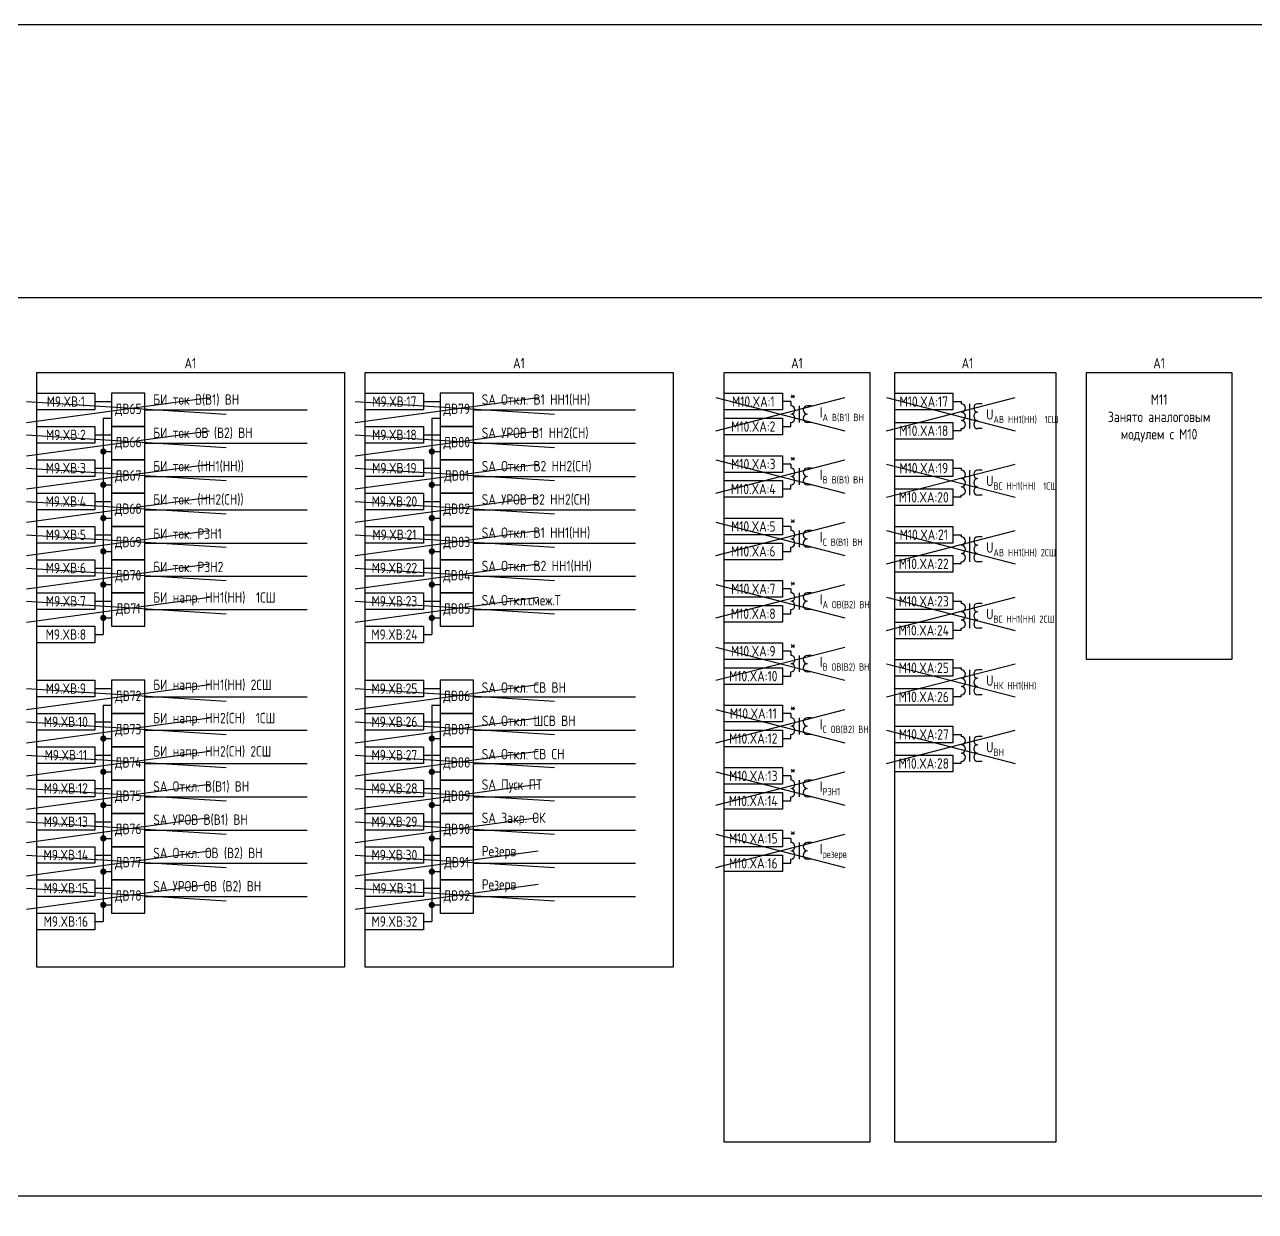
# Model space of a CAD drawing. Header units: millimetres. Extents: x -1117 to 5846, y -90 to 586.
# Drawn here: x -424.6 to -128.6, y 300.7 to 586 of the extents above; entities that cross this region are included whole.
import ezdxf

# ---------------------------------------------------------------- set-up
doc = ezdxf.new("R2010")
doc.units = ezdxf.units.MM
doc.styles.add('Gost_type_A', font='GOST_0.TTF')

# ---------------------------------------------------------------- blocks, each defined once
blk = doc.blocks.new('POINT')
at = {"const_width": 0.75}
blk.add_lwpolyline([(-0.375, 0, 1), (0.375, 0, 1)], format="xyb", close=True, dxfattribs=at)

msp = doc.modelspace()

# ---------------------------------------------------------------- linework, layer by layer
for p, q in [((-342.63, 502.36), (-268.63, 502.36)), ((-407.63, 495.36), (-403.63, 495.36)), ((-328.63, 495.36), (-324.63, 495.36)), ((-240.33, 495.36), (-242.33, 495.36)), ((-405.63, 491.36), (-403.63, 491.36)), ((-405.63, 491.36), (-405.63, 439.36)), ((-395.63, 493.36), (-356.63, 493.36)), ((-326.63, 491.36), (-324.63, 491.36)), ((-326.63, 491.36), (-326.63, 439.36)), ((-316.63, 493.36), (-277.63, 493.36)), ((-242.33, 489.36), (-240.33, 489.36)), ((-407.63, 487.36), (-403.63, 487.36)), ((-395.63, 485.36), (-356.63, 485.36)), ((-328.63, 487.36), (-324.63, 487.36)), ((-316.63, 485.36), (-277.63, 485.36)), ((-405.63, 483.36), (-403.63, 483.36)), ((-326.63, 483.36), (-324.63, 483.36)), ((-240.33, 480.36), (-242.33, 480.36)), ((-407.63, 479.36), (-403.63, 479.36)), ((-395.63, 477.36), (-356.63, 477.36)), ((-328.63, 479.36), (-324.63, 479.36)), ((-316.63, 477.36), (-277.63, 477.36)), ((-405.63, 475.36), (-403.63, 475.36)), ((-326.63, 475.36), (-324.63, 475.36)), ((-242.33, 474.36), (-240.33, 474.36)), ((-407.63, 471.36), (-403.63, 471.36)), ((-328.63, 471.36), (-324.63, 471.36)), ((-395.63, 469.36), (-356.63, 469.36)), ((-316.63, 469.36), (-277.63, 469.36)), ((-405.63, 467.36), (-403.63, 467.36)), ((-326.63, 467.36), (-324.63, 467.36)), ((-240.33, 465.36), (-242.33, 465.36)), ((-407.63, 463.36), (-403.63, 463.36)), ((-328.63, 463.36), (-324.63, 463.36)), ((-405.63, 459.36), (-403.63, 459.36)), ((-395.63, 461.36), (-356.63, 461.36)), ((-326.63, 459.36), (-324.63, 459.36)), ((-316.63, 461.36), (-277.63, 461.36)), ((-242.33, 459.36), (-240.33, 459.36)), ((-407.63, 455.36), (-403.63, 455.36)), ((-395.63, 453.36), (-356.63, 453.36)), ((-328.63, 455.36), (-324.63, 455.36)), ((-316.63, 453.36), (-277.63, 453.36)), ((-405.63, 451.36), (-403.63, 451.36)), ((-326.63, 451.36), (-324.63, 451.36)), ((-240.33, 450.36), (-242.33, 450.36)), ((-407.63, 447.36), (-403.63, 447.36)), ((-328.63, 447.36), (-324.63, 447.36)), ((-395.63, 445.36), (-356.63, 445.36)), ((-316.63, 445.36), (-277.63, 445.36)), ((-242.33, 444.36), (-240.33, 444.36)), ((-405.63, 443.36), (-403.63, 443.36)), ((-326.63, 443.36), (-324.63, 443.36)), ((-407.63, 439.36), (-405.63, 439.36)), ((-328.63, 439.36), (-326.63, 439.36)), ((-240.33, 435.36), (-242.33, 435.36)), ((-242.33, 429.36), (-240.33, 429.36)), ((-407.63, 426.36), (-403.63, 426.36)), ((-328.63, 426.36), (-324.63, 426.36)), ((-395.63, 424.36), (-356.63, 424.36)), ((-316.63, 424.36), (-277.63, 424.36)), ((-405.63, 422.36), (-403.63, 422.36)), ((-405.63, 422.36), (-405.63, 370.36)), ((-326.63, 422.36), (-324.63, 422.36)), ((-326.63, 422.36), (-326.63, 370.36)), ((-240.33, 420.36), (-242.33, 420.36)), ((-407.63, 418.36), (-403.63, 418.36)), ((-328.63, 418.36), (-324.63, 418.36)), ((-405.63, 414.36), (-403.63, 414.36)), ((-395.63, 416.36), (-356.63, 416.36)), ((-326.63, 414.36), (-324.63, 414.36)), ((-316.63, 416.36), (-277.63, 416.36)), ((-242.33, 414.36), (-240.33, 414.36)), ((-407.63, 410.36), (-403.63, 410.36)), ((-328.63, 410.36), (-324.63, 410.36)), ((-405.63, 406.36), (-403.63, 406.36)), ((-395.63, 408.36), (-356.63, 408.36)), ((-326.63, 406.36), (-324.63, 406.36)), ((-316.63, 408.36), (-277.63, 408.36)), ((-240.33, 405.36), (-242.33, 405.36)), ((-407.63, 402.36), (-403.63, 402.36)), ((-395.63, 400.36), (-356.63, 400.36)), ((-328.63, 402.36), (-324.63, 402.36)), ((-316.63, 400.36), (-277.63, 400.36)), ((-405.63, 398.36), (-403.63, 398.36)), ((-326.63, 398.36), (-324.63, 398.36)), ((-242.33, 399.36), (-240.33, 399.36)), ((-407.63, 394.36), (-403.63, 394.36)), ((-328.63, 394.36), (-324.63, 394.36)), ((-395.63, 392.36), (-356.63, 392.36)), ((-316.63, 392.36), (-277.63, 392.36)), ((-405.63, 390.36), (-403.63, 390.36)), ((-326.63, 390.36), (-324.63, 390.36)), ((-240.33, 390.36), (-242.33, 390.36)), ((-407.63, 386.36), (-403.63, 386.36)), ((-328.63, 386.36), (-324.63, 386.36)), ((-405.63, 382.36), (-403.63, 382.36)), ((-395.63, 384.36), (-356.63, 384.36)), ((-326.63, 382.36), (-324.63, 382.36)), ((-316.63, 384.36), (-277.63, 384.36)), ((-242.33, 384.36), (-240.33, 384.36)), ((-407.63, 378.36), (-403.63, 378.36)), ((-395.63, 376.36), (-356.63, 376.36)), ((-328.63, 378.36), (-324.63, 378.36)), ((-316.63, 376.36), (-277.63, 376.36)), ((-405.63, 374.36), (-403.63, 374.36)), ((-326.63, 374.36), (-324.63, 374.36)), ((-407.63, 370.36), (-405.63, 370.36)), ((-328.63, 370.36), (-326.63, 370.36))]:
    msp.add_line(p, q)
at = {"color": 6}
for p, q in [((-424.1, 490.36), (-380.1, 496.36)), ((-424.1, 495.36), (-376.1, 492.36)), ((-345.1, 490.36), (-301.1, 496.36)), ((-345.1, 490.36), (-301.1, 496.36)), ((-345.1, 495.36), (-297.1, 492.36)), ((-345.1, 495.36), (-297.1, 492.36)), ((-258.33, 496.36), (-227.33, 488.36)), ((-258.33, 488.36), (-227.33, 496.36)), ((-217.33, 496.36), (-186.33, 488.36)), ((-217.33, 488.36), (-186.33, 496.36)), ((-424.1, 482.36), (-380.1, 488.36)), ((-345.1, 482.36), (-301.1, 488.36)), ((-424.1, 487.36), (-376.1, 484.36)), ((-345.1, 487.36), (-297.1, 484.36)), ((-424.1, 474.36), (-380.1, 480.36)), ((-345.1, 474.36), (-301.1, 480.36)), ((-258.33, 481.36), (-227.33, 473.36)), ((-258.33, 473.36), (-227.33, 481.36)), ((-217.33, 480.36), (-186.33, 472.36)), ((-217.33, 472.36), (-186.33, 480.36)), ((-424.1, 479.36), (-376.1, 476.36)), ((-345.1, 479.36), (-297.1, 476.36)), ((-424.1, 466.36), (-380.1, 472.36)), ((-424.1, 471.36), (-376.1, 468.36)), ((-345.1, 466.36), (-301.1, 472.36)), ((-345.1, 471.36), (-297.1, 468.36)), ((-258.33, 466.36), (-227.33, 458.36)), ((-258.33, 458.36), (-227.33, 466.36)), ((-424.1, 458.36), (-380.1, 464.36)), ((-424.1, 463.36), (-376.1, 460.36)), ((-345.1, 458.36), (-301.1, 464.36)), ((-345.1, 463.36), (-297.1, 460.36)), ((-217.33, 464.36), (-186.33, 456.36)), ((-217.33, 456.36), (-186.33, 464.36)), ((-424.1, 450.36), (-380.1, 456.36)), ((-345.1, 450.36), (-301.1, 456.36)), ((-424.1, 455.36), (-376.1, 452.36)), ((-345.1, 455.36), (-297.1, 452.36)), ((-258.33, 451.36), (-227.33, 443.36)), ((-258.33, 443.36), (-227.33, 451.36)), ((-424.1, 442.36), (-380.1, 448.36)), ((-424.1, 447.36), (-376.1, 444.36)), ((-345.1, 442.36), (-301.1, 448.36)), ((-345.1, 447.36), (-297.1, 444.36)), ((-217.33, 448.36), (-186.33, 440.36)), ((-217.33, 440.36), (-186.33, 448.36)), ((-258.33, 436.36), (-227.33, 428.36)), ((-258.33, 428.36), (-227.33, 436.36)), ((-217.33, 432.36), (-186.33, 424.36)), ((-217.33, 424.36), (-186.33, 432.36)), ((-424.1, 421.36), (-380.1, 427.36)), ((-424.1, 426.36), (-376.1, 423.36)), ((-345.1, 421.36), (-301.1, 427.36)), ((-345.1, 426.36), (-297.1, 423.36)), ((-258.33, 421.36), (-227.33, 413.36)), ((-258.33, 413.36), (-227.33, 421.36)), ((-424.1, 413.36), (-380.1, 419.36)), ((-424.1, 418.36), (-376.1, 415.36)), ((-345.1, 413.36), (-301.1, 419.36)), ((-345.1, 418.36), (-297.1, 415.36)), ((-424.1, 405.36), (-380.1, 411.36)), ((-424.1, 410.36), (-376.1, 407.36)), ((-345.1, 405.36), (-301.1, 411.36)), ((-345.1, 410.36), (-297.1, 407.36)), ((-258.33, 406.36), (-227.33, 398.36)), ((-258.33, 398.36), (-227.33, 406.36)), ((-424.1, 397.36), (-380.1, 403.36)), ((-345.1, 397.36), (-301.1, 403.36)), ((-424.1, 402.36), (-376.1, 399.36)), ((-345.1, 402.36), (-297.1, 399.36)), ((-424.1, 389.36), (-380.1, 395.36)), ((-424.1, 394.36), (-376.1, 391.36)), ((-345.1, 389.36), (-301.1, 395.36)), ((-345.1, 394.36), (-297.1, 391.36)), ((-424.1, 381.36), (-380.1, 387.36)), ((-424.1, 386.36), (-376.1, 383.36)), ((-424.1, 373.36), (-380.1, 379.36)), ((-424.1, 378.36), (-376.1, 375.36))]:
    msp.add_line(p, q, dxfattribs=at)
at = {"ltscale": 4}
for p, q in [((-240.33, 495.36), (-240.33, 494.36)), ((-240.33, 494.86), (-240.33, 494.36)), ((-238.33, 494.36), (-238.33, 490.36)), ((-238.33, 494.36), (-238.33, 490.36)), ((-235.33, 494.36), (-236.33, 494.36)), ((-235.33, 494.36), (-236.33, 494.36)), ((-201.33, 495.36), (-199.33, 495.36)), ((-199.33, 495.36), (-199.33, 494.86)), ((-199.33, 495.36), (-199.33, 494.86)), ((-197.33, 494.86), (-197.33, 490.86)), ((-194.33, 494.86), (-195.33, 494.86)), ((-197.33, 492.86), (-197.33, 488.86)), ((-240.33, 489.36), (-240.33, 490.36)), ((-235.33, 490.36), (-236.33, 490.36)), ((-235.33, 490.36), (-236.33, 490.36)), ((-199.33, 488.36), (-201.33, 488.36)), ((-199.33, 488.36), (-199.33, 488.86)), ((-194.33, 488.86), (-195.33, 488.86)), ((-240.33, 480.36), (-240.33, 479.36)), ((-240.33, 479.86), (-240.33, 479.36)), ((-238.33, 479.36), (-238.33, 475.36)), ((-238.33, 479.36), (-238.33, 475.36)), ((-235.33, 479.36), (-236.33, 479.36)), ((-235.33, 479.36), (-236.33, 479.36)), ((-201.33, 479.36), (-199.33, 479.36)), ((-199.33, 479.36), (-199.33, 478.86)), ((-199.33, 479.36), (-199.33, 478.86)), ((-197.33, 478.86), (-197.33, 474.86)), ((-197.33, 476.86), (-197.33, 472.86)), ((-194.33, 478.86), (-195.33, 478.86)), ((-240.33, 474.36), (-240.33, 475.36)), ((-235.33, 475.36), (-236.33, 475.36)), ((-235.33, 475.36), (-236.33, 475.36)), ((-199.33, 472.36), (-201.33, 472.36)), ((-199.33, 472.36), (-199.33, 472.86)), ((-194.33, 472.86), (-195.33, 472.86)), ((-240.33, 465.36), (-240.33, 464.36)), ((-240.33, 464.86), (-240.33, 464.36)), ((-238.33, 464.36), (-238.33, 460.36)), ((-238.33, 464.36), (-238.33, 460.36)), ((-235.33, 464.36), (-236.33, 464.36)), ((-235.33, 464.36), (-236.33, 464.36)), ((-201.33, 463.36), (-199.33, 463.36)), ((-199.33, 463.36), (-199.33, 462.86)), ((-199.33, 463.36), (-199.33, 462.86)), ((-197.33, 462.86), (-197.33, 458.86)), ((-194.33, 462.86), (-195.33, 462.86)), ((-240.33, 459.36), (-240.33, 460.36)), ((-235.33, 460.36), (-236.33, 460.36)), ((-235.33, 460.36), (-236.33, 460.36)), ((-197.33, 460.86), (-197.33, 456.86)), ((-199.33, 456.36), (-201.33, 456.36)), ((-199.33, 456.36), (-199.33, 456.86)), ((-194.33, 456.86), (-195.33, 456.86)), ((-240.33, 450.36), (-240.33, 449.36)), ((-240.33, 449.86), (-240.33, 449.36)), ((-238.33, 449.36), (-238.33, 445.36)), ((-238.33, 449.36), (-238.33, 445.36)), ((-235.33, 449.36), (-236.33, 449.36)), ((-235.33, 449.36), (-236.33, 449.36)), ((-201.33, 447.36), (-199.33, 447.36)), ((-199.33, 447.36), (-199.33, 446.86)), ((-199.33, 447.36), (-199.33, 446.86)), ((-240.33, 444.36), (-240.33, 445.36)), ((-235.33, 445.36), (-236.33, 445.36)), ((-235.33, 445.36), (-236.33, 445.36)), ((-197.33, 446.86), (-197.33, 442.86)), ((-197.33, 444.86), (-197.33, 440.86)), ((-194.33, 446.86), (-195.33, 446.86)), ((-199.33, 440.36), (-201.33, 440.36)), ((-199.33, 440.36), (-199.33, 440.86)), ((-194.33, 440.86), (-195.33, 440.86)), ((-240.33, 435.36), (-240.33, 434.36)), ((-240.33, 434.86), (-240.33, 434.36)), ((-238.33, 434.36), (-238.33, 430.36)), ((-238.33, 434.36), (-238.33, 430.36)), ((-235.33, 434.36), (-236.33, 434.36)), ((-235.33, 434.36), (-236.33, 434.36)), ((-240.33, 429.36), (-240.33, 430.36)), ((-235.33, 430.36), (-236.33, 430.36)), ((-235.33, 430.36), (-236.33, 430.36)), ((-201.33, 431.36), (-199.33, 431.36)), ((-199.33, 431.36), (-199.33, 430.86)), ((-199.33, 431.36), (-199.33, 430.86)), ((-197.33, 430.86), (-197.33, 426.86)), ((-194.33, 430.86), (-195.33, 430.86)), ((-197.33, 428.86), (-197.33, 424.86)), ((-199.33, 424.36), (-201.33, 424.36)), ((-199.33, 424.36), (-199.33, 424.86)), ((-194.33, 424.86), (-195.33, 424.86)), ((-240.33, 420.36), (-240.33, 419.36)), ((-240.33, 419.86), (-240.33, 419.36)), ((-238.33, 419.36), (-238.33, 415.36)), ((-238.33, 419.36), (-238.33, 415.36)), ((-235.33, 419.36), (-236.33, 419.36)), ((-235.33, 419.36), (-236.33, 419.36)), ((-240.33, 414.36), (-240.33, 415.36)), ((-235.33, 415.36), (-236.33, 415.36)), ((-235.33, 415.36), (-236.33, 415.36)), ((-201.33, 415.36), (-199.33, 415.36)), ((-199.33, 415.36), (-199.33, 414.86)), ((-199.33, 415.36), (-199.33, 414.86)), ((-197.33, 414.86), (-197.33, 410.86)), ((-194.33, 414.86), (-195.33, 414.86)), ((-197.33, 412.86), (-197.33, 408.86)), ((-199.33, 408.36), (-199.33, 408.86)), ((-194.33, 408.86), (-195.33, 408.86)), ((-199.33, 408.36), (-201.33, 408.36)), ((-240.33, 405.36), (-240.33, 404.36)), ((-240.33, 404.86), (-240.33, 404.36)), ((-238.33, 404.36), (-238.33, 400.36)), ((-238.33, 404.36), (-238.33, 400.36)), ((-235.33, 404.36), (-236.33, 404.36)), ((-235.33, 404.36), (-236.33, 404.36)), ((-240.33, 399.36), (-240.33, 400.36)), ((-235.33, 400.36), (-236.33, 400.36)), ((-235.33, 400.36), (-236.33, 400.36)), ((-240.33, 390.36), (-240.33, 389.36)), ((-240.33, 389.86), (-240.33, 389.36)), ((-238.33, 389.36), (-238.33, 385.36)), ((-238.33, 389.36), (-238.33, 385.36)), ((-235.33, 389.36), (-236.33, 389.36)), ((-235.33, 389.36), (-236.33, 389.36)), ((-240.33, 384.36), (-240.33, 385.36)), ((-235.33, 385.36), (-236.33, 385.36)), ((-235.33, 385.36), (-236.33, 385.36))]:
    msp.add_line(p, q, dxfattribs=at)
at = {"color": 3}
for p, q in [((-217.33, 416.36), (-186.33, 408.36)), ((-217.33, 408.36), (-186.33, 416.36)), ((-258.33, 391.36), (-227.33, 383.36)), ((-258.33, 383.36), (-227.33, 391.36)), ((-345.1, 381.36), (-301.1, 387.36)), ((-345.1, 386.36), (-297.1, 383.36)), ((-345.1, 373.36), (-301.1, 379.36)), ((-345.1, 378.36), (-297.1, 375.36))]:
    msp.add_line(p, q, dxfattribs=at)
for points in [[(-1117.42, 586), (5845.64, 586), (5845.64, -90), (-1117.42, -90)], [(-1050, 520.36), (97.5, 520.36), (97.5, 304.36), (-1050, 304.36)], [(-421.63, 502.36), (-347.63, 502.36), (-347.63, 359.36), (-421.63, 359.36)], [(-342.63, 502.36), (-268.63, 502.36), (-268.63, 359.36), (-342.63, 359.36)], [(-256.33, 502.36), (-221.33, 502.36), (-221.33, 317.36), (-256.33, 317.36)], [(-215.33, 502.36), (-176.56, 502.36), (-176.56, 317.36), (-215.33, 317.36)], [(-169.25, 502.36), (-134.25, 502.36), (-134.25, 433.36), (-169.25, 433.36)], [(-421.63, 497.36), (-407.63, 497.36), (-407.63, 493.36), (-421.63, 493.36)], [(-342.63, 497.36), (-328.63, 497.36), (-328.63, 493.36), (-342.63, 493.36)], [(-256.33, 497.36), (-242.33, 497.36), (-242.33, 493.36), (-256.33, 493.36)], [(-215.33, 497.36), (-201.33, 497.36), (-201.33, 493.36), (-215.33, 493.36)], [(-256.33, 491.36), (-242.33, 491.36), (-242.33, 487.36), (-256.33, 487.36)], [(-421.63, 489.36), (-407.63, 489.36), (-407.63, 485.36), (-421.63, 485.36)], [(-342.63, 489.36), (-328.63, 489.36), (-328.63, 485.36), (-342.63, 485.36)], [(-215.33, 490.36), (-201.33, 490.36), (-201.33, 486.36), (-215.33, 486.36)], [(-421.63, 481.36), (-407.63, 481.36), (-407.63, 477.36), (-421.63, 477.36)], [(-342.63, 481.36), (-328.63, 481.36), (-328.63, 477.36), (-342.63, 477.36)], [(-256.33, 482.36), (-242.33, 482.36), (-242.33, 478.36), (-256.33, 478.36)], [(-215.33, 481.36), (-201.33, 481.36), (-201.33, 477.36), (-215.33, 477.36)], [(-256.33, 476.36), (-242.33, 476.36), (-242.33, 472.36), (-256.33, 472.36)], [(-215.33, 474.36), (-201.33, 474.36), (-201.33, 470.36), (-215.33, 470.36)], [(-421.63, 473.36), (-407.63, 473.36), (-407.63, 469.36), (-421.63, 469.36)], [(-342.63, 473.36), (-328.63, 473.36), (-328.63, 469.36), (-342.63, 469.36)], [(-421.63, 465.36), (-407.63, 465.36), (-407.63, 461.36), (-421.63, 461.36)], [(-342.63, 465.36), (-328.63, 465.36), (-328.63, 461.36), (-342.63, 461.36)], [(-256.33, 467.36), (-242.33, 467.36), (-242.33, 463.36), (-256.33, 463.36)], [(-215.33, 465.36), (-201.33, 465.36), (-201.33, 461.36), (-215.33, 461.36)], [(-256.33, 461.36), (-242.33, 461.36), (-242.33, 457.36), (-256.33, 457.36)], [(-421.63, 457.36), (-407.63, 457.36), (-407.63, 453.36), (-421.63, 453.36)], [(-342.63, 457.36), (-328.63, 457.36), (-328.63, 453.36), (-342.63, 453.36)], [(-215.33, 458.36), (-201.33, 458.36), (-201.33, 454.36), (-215.33, 454.36)], [(-256.33, 452.36), (-242.33, 452.36), (-242.33, 448.36), (-256.33, 448.36)], [(-421.63, 449.36), (-407.63, 449.36), (-407.63, 445.36), (-421.63, 445.36)], [(-342.63, 449.36), (-328.63, 449.36), (-328.63, 445.36), (-342.63, 445.36)], [(-215.33, 449.36), (-201.33, 449.36), (-201.33, 445.36), (-215.33, 445.36)], [(-256.33, 446.36), (-242.33, 446.36), (-242.33, 442.36), (-256.33, 442.36)], [(-421.63, 441.36), (-407.63, 441.36), (-407.63, 437.36), (-421.63, 437.36)], [(-342.63, 441.36), (-328.63, 441.36), (-328.63, 437.36), (-342.63, 437.36)], [(-215.33, 442.36), (-201.33, 442.36), (-201.33, 438.36), (-215.33, 438.36)], [(-256.33, 437.36), (-242.33, 437.36), (-242.33, 433.36), (-256.33, 433.36)], [(-215.33, 433.36), (-201.33, 433.36), (-201.33, 429.36), (-215.33, 429.36)], [(-256.33, 431.36), (-242.33, 431.36), (-242.33, 427.36), (-256.33, 427.36)], [(-421.63, 428.36), (-407.63, 428.36), (-407.63, 424.36), (-421.63, 424.36)], [(-342.63, 428.36), (-328.63, 428.36), (-328.63, 424.36), (-342.63, 424.36)], [(-215.33, 426.36), (-201.33, 426.36), (-201.33, 422.36), (-215.33, 422.36)], [(-421.63, 420.36), (-407.63, 420.36), (-407.63, 416.36), (-421.63, 416.36)], [(-342.63, 420.36), (-328.63, 420.36), (-328.63, 416.36), (-342.63, 416.36)], [(-256.33, 422.36), (-242.33, 422.36), (-242.33, 418.36), (-256.33, 418.36)], [(-215.33, 417.36), (-201.33, 417.36), (-201.33, 413.36), (-215.33, 413.36)], [(-256.33, 416.36), (-242.33, 416.36), (-242.33, 412.36), (-256.33, 412.36)], [(-421.63, 412.36), (-407.63, 412.36), (-407.63, 408.36), (-421.63, 408.36)], [(-342.63, 412.36), (-328.63, 412.36), (-328.63, 408.36), (-342.63, 408.36)], [(-215.33, 410.36), (-201.33, 410.36), (-201.33, 406.36), (-215.33, 406.36)], [(-256.33, 407.36), (-242.33, 407.36), (-242.33, 403.36), (-256.33, 403.36)], [(-421.63, 404.36), (-407.63, 404.36), (-407.63, 400.36), (-421.63, 400.36)], [(-342.63, 404.36), (-328.63, 404.36), (-328.63, 400.36), (-342.63, 400.36)], [(-256.33, 401.36), (-242.33, 401.36), (-242.33, 397.36), (-256.33, 397.36)], [(-421.63, 396.36), (-407.63, 396.36), (-407.63, 392.36), (-421.63, 392.36)], [(-342.63, 396.36), (-328.63, 396.36), (-328.63, 392.36), (-342.63, 392.36)], [(-256.33, 392.36), (-242.33, 392.36), (-242.33, 388.36), (-256.33, 388.36)], [(-421.63, 388.36), (-407.63, 388.36), (-407.63, 384.36), (-421.63, 384.36)], [(-342.63, 388.36), (-328.63, 388.36), (-328.63, 384.36), (-342.63, 384.36)], [(-256.33, 386.36), (-242.33, 386.36), (-242.33, 382.36), (-256.33, 382.36)], [(-421.63, 380.36), (-407.63, 380.36), (-407.63, 376.36), (-421.63, 376.36)], [(-342.63, 380.36), (-328.63, 380.36), (-328.63, 376.36), (-342.63, 376.36)], [(-421.63, 372.36), (-407.63, 372.36), (-407.63, 368.36), (-421.63, 368.36)], [(-342.63, 372.36), (-328.63, 372.36), (-328.63, 368.36), (-342.63, 368.36)]]:
    msp.add_lwpolyline(points, close=True)
at = {"ltscale": 4}
for points in [[(-403.63, 489.36), (-395.63, 489.36), (-395.63, 497.36), (-403.63, 497.36)], [(-324.63, 489.36), (-316.63, 489.36), (-316.63, 497.36), (-324.63, 497.36)], [(-403.63, 481.36), (-395.63, 481.36), (-395.63, 489.36), (-403.63, 489.36)], [(-324.63, 481.36), (-316.63, 481.36), (-316.63, 489.36), (-324.63, 489.36)], [(-403.63, 473.36), (-395.63, 473.36), (-395.63, 481.36), (-403.63, 481.36)], [(-324.63, 473.36), (-316.63, 473.36), (-316.63, 481.36), (-324.63, 481.36)], [(-403.63, 465.36), (-395.63, 465.36), (-395.63, 473.36), (-403.63, 473.36)], [(-324.63, 465.36), (-316.63, 465.36), (-316.63, 473.36), (-324.63, 473.36)], [(-403.63, 457.36), (-395.63, 457.36), (-395.63, 465.36), (-403.63, 465.36)], [(-324.63, 457.36), (-316.63, 457.36), (-316.63, 465.36), (-324.63, 465.36)], [(-403.63, 449.36), (-395.63, 449.36), (-395.63, 457.36), (-403.63, 457.36)], [(-324.63, 449.36), (-316.63, 449.36), (-316.63, 457.36), (-324.63, 457.36)], [(-403.63, 441.36), (-395.63, 441.36), (-395.63, 449.36), (-403.63, 449.36)], [(-324.63, 441.36), (-316.63, 441.36), (-316.63, 449.36), (-324.63, 449.36)], [(-403.63, 420.36), (-395.63, 420.36), (-395.63, 428.36), (-403.63, 428.36)], [(-324.63, 420.36), (-316.63, 420.36), (-316.63, 428.36), (-324.63, 428.36)], [(-403.63, 412.36), (-395.63, 412.36), (-395.63, 420.36), (-403.63, 420.36)], [(-324.63, 412.36), (-316.63, 412.36), (-316.63, 420.36), (-324.63, 420.36)], [(-403.63, 404.36), (-395.63, 404.36), (-395.63, 412.36), (-403.63, 412.36)], [(-324.63, 404.36), (-316.63, 404.36), (-316.63, 412.36), (-324.63, 412.36)], [(-403.63, 396.36), (-395.63, 396.36), (-395.63, 404.36), (-403.63, 404.36)], [(-324.63, 396.36), (-316.63, 396.36), (-316.63, 404.36), (-324.63, 404.36)], [(-403.63, 388.36), (-395.63, 388.36), (-395.63, 396.36), (-403.63, 396.36)], [(-324.63, 388.36), (-316.63, 388.36), (-316.63, 396.36), (-324.63, 396.36)], [(-403.63, 380.36), (-395.63, 380.36), (-395.63, 388.36), (-403.63, 388.36)], [(-324.63, 380.36), (-316.63, 380.36), (-316.63, 388.36), (-324.63, 388.36)], [(-403.63, 372.36), (-395.63, 372.36), (-395.63, 380.36), (-403.63, 380.36)], [(-324.63, 372.36), (-316.63, 372.36), (-316.63, 380.36), (-324.63, 380.36)]]:
    msp.add_lwpolyline(points, close=True, dxfattribs=at)
for centre, start, end in [((-240.33, 493.36), 270, 90), ((-240.33, 493.36), 270, 90), ((-236.33, 493.36), 90, 270), ((-236.33, 493.36), 90, 270), ((-199.33, 493.86), 270, 90), ((-195.33, 493.86), 90, 270), ((-195.33, 493.86), 90, 270), ((-240.33, 491.36), 270, 90), ((-240.33, 491.36), 270, 90), ((-236.33, 491.36), 90, 270), ((-236.33, 491.36), 90, 270), ((-199.33, 491.86), 270, 90), ((-195.33, 491.86), 90, 270), ((-195.33, 491.86), 90, 270), ((-199.33, 489.86), 270, 90), ((-195.33, 489.86), 90, 270), ((-240.33, 478.36), 270, 90), ((-240.33, 478.36), 270, 90), ((-240.33, 476.36), 270, 90), ((-240.33, 476.36), 270, 90), ((-236.33, 478.36), 90, 270), ((-236.33, 478.36), 90, 270), ((-236.33, 476.36), 90, 270), ((-236.33, 476.36), 90, 270), ((-199.33, 477.86), 270, 90), ((-199.33, 475.86), 270, 90), ((-195.33, 477.86), 90, 270), ((-195.33, 477.86), 90, 270), ((-195.33, 475.86), 90, 270), ((-195.33, 475.86), 90, 270), ((-199.33, 473.86), 270, 90), ((-195.33, 473.86), 90, 270), ((-240.33, 463.36), 270, 90), ((-240.33, 463.36), 270, 90), ((-240.33, 461.36), 270, 90), ((-240.33, 461.36), 270, 90), ((-236.33, 463.36), 90, 270), ((-236.33, 463.36), 90, 270), ((-236.33, 461.36), 90, 270), ((-236.33, 461.36), 90, 270), ((-199.33, 461.86), 270, 90), ((-195.33, 461.86), 90, 270), ((-195.33, 461.86), 90, 270), ((-199.33, 459.86), 270, 90), ((-199.33, 457.86), 270, 90), ((-195.33, 459.86), 90, 270), ((-195.33, 459.86), 90, 270), ((-195.33, 457.86), 90, 270), ((-240.33, 448.36), 270, 90), ((-240.33, 448.36), 270, 90), ((-240.33, 446.36), 270, 90), ((-240.33, 446.36), 270, 90), ((-236.33, 448.36), 90, 270), ((-236.33, 448.36), 90, 270), ((-236.33, 446.36), 90, 270), ((-236.33, 446.36), 90, 270), ((-199.33, 445.86), 270, 90), ((-199.33, 443.86), 270, 90), ((-195.33, 445.86), 90, 270), ((-195.33, 445.86), 90, 270), ((-195.33, 443.86), 90, 270), ((-195.33, 443.86), 90, 270), ((-199.33, 441.86), 270, 90), ((-195.33, 441.86), 90, 270), ((-240.33, 433.36), 270, 90), ((-240.33, 433.36), 270, 90), ((-240.33, 431.36), 270, 90), ((-240.33, 431.36), 270, 90), ((-236.33, 433.36), 90, 270), ((-236.33, 433.36), 90, 270), ((-236.33, 431.36), 90, 270), ((-236.33, 431.36), 90, 270), ((-199.33, 429.86), 270, 90), ((-195.33, 429.86), 90, 270), ((-195.33, 429.86), 90, 270), ((-199.33, 427.86), 270, 90), ((-199.33, 425.86), 270, 90), ((-195.33, 427.86), 90, 270), ((-195.33, 427.86), 90, 270), ((-195.33, 425.86), 90, 270), ((-240.33, 418.36), 270, 90), ((-240.33, 418.36), 270, 90), ((-240.33, 416.36), 270, 90), ((-240.33, 416.36), 270, 90), ((-236.33, 418.36), 90, 270), ((-236.33, 418.36), 90, 270), ((-236.33, 416.36), 90, 270), ((-236.33, 416.36), 90, 270), ((-199.33, 413.86), 270, 90), ((-195.33, 413.86), 90, 270), ((-195.33, 413.86), 90, 270), ((-199.33, 411.86), 270, 90), ((-195.33, 411.86), 90, 270), ((-195.33, 411.86), 90, 270), ((-199.33, 409.86), 270, 90), ((-195.33, 409.86), 90, 270), ((-240.33, 403.36), 270, 90), ((-240.33, 403.36), 270, 90), ((-236.33, 403.36), 90, 270), ((-236.33, 403.36), 90, 270), ((-240.33, 401.36), 270, 90), ((-240.33, 401.36), 270, 90), ((-236.33, 401.36), 90, 270), ((-236.33, 401.36), 90, 270), ((-240.33, 388.36), 270, 90), ((-240.33, 388.36), 270, 90), ((-236.33, 388.36), 90, 270), ((-236.33, 388.36), 90, 270), ((-240.33, 386.36), 270, 90), ((-240.33, 386.36), 270, 90), ((-236.33, 386.36), 90, 270), ((-236.33, 386.36), 90, 270)]:
    msp.add_arc(centre, 1, start, end, dxfattribs=at)

# ---------------------------------------------------------------- block references
for p in [(-405.63, 483.36), (-326.63, 483.36), (-405.63, 475.36), (-326.63, 475.36), (-405.63, 467.36), (-326.63, 467.36), (-405.63, 459.36), (-326.63, 459.36), (-405.63, 451.36), (-326.63, 451.36), (-405.63, 443.36), (-326.63, 443.36), (-405.63, 414.36), (-326.63, 414.36), (-405.63, 406.36), (-326.63, 406.36), (-405.63, 398.36), (-326.63, 398.36), (-405.63, 390.36), (-326.63, 390.36), (-405.63, 382.36), (-326.63, 382.36), (-405.63, 374.36), (-326.63, 374.36)]:
    msp.add_blockref('POINT', p)

# ---------------------------------------------------------------- texts
at = {"char_height": 2.5, "attachment_point": 8, "line_spacing_factor": 0.9, "style": 'Gost_type_A'}
for insert, width in [((-384.69, 503.36), 73.8762), ((-305.69, 503.36), 73.8762), ((-238.83, 503.36), 35), ((-197.83, 503.36), 35), ((-151.75, 503.36), 35)]:
    msp.add_mtext('A1', dxfattribs=dict(at, insert=insert, width=width))
at = {"char_height": 2.5, "style": 'Gost_type_A'}
for s, insert, width, attachment_point in [('БИ ток В(В1) ВН', (-393.63, 494.36), 29.668, 7), ('SA Откл. В1 НН1(НН)', (-314.63, 494.36), 35.7119, 7), ('M9.XВ:1', (-414.63, 495.36), 14, 5), ('ДВ65', (-399.63, 493.36), 7.9998, 5), ('M9.XВ:17', (-335.63, 495.36), 14, 5), ('ДВ79', (-320.63, 493.36), 7.9998, 5), ('M10.XA:1', (-249.33, 495.36), 14, 5), ('*', (-239.83, 496.86), 3, 5), ('M10.XA:17', (-208.34, 495.36), 14.018, 5), ('M11\\PЗанято аналоговым модулем с М10', (-151.75, 491.36), 35, 5), ('\\A1;I{\\H0.7x;\\S^ A В(В1) ВН;}', (-233.33, 492.36), 8, 4), ('\\A1;U{\\H0.7x;\\S^ АВ НН1(НН)  1СШ;}', (-193.33, 491.86), 12, 4), ('M9.XВ:2', (-414.63, 487.36), 14, 5), ('БИ ток ОВ (В2) ВН', (-393.63, 486.36), 30.6324, 7), ('M9.XВ:18', (-335.63, 487.36), 14, 5), ('SA УРОВ В1 НН2(СН)', (-314.63, 486.36), 41.1416, 7), ('M10.XA:2', (-249.34, 489.36), 14.018, 5), ('M10.XA:18', (-208.34, 488.36), 14.018, 5), ('ДВ66', (-399.63, 485.36), 7.9998, 5), ('ДВ80', (-320.63, 485.36), 7.9998, 5), ('M9.XВ:3', (-414.63, 479.36), 14, 5), ('БИ ток. (НН1(НН))', (-393.63, 478.36), 30.6324, 7), ('M9.XВ:19', (-335.63, 479.36), 14, 5), ('SA Откл. В2 НН2(СН)', (-314.63, 478.36), 27.8465, 7), ('M10.XA:3', (-249.33, 480.36), 14, 5), ('*', (-239.83, 481.86), 3, 5), ('M10.XA:19', (-208.34, 479.36), 14.018, 5), ('ДВ67', (-399.63, 477.36), 7.9998, 5), ('ДВ81', (-320.63, 477.36), 7.9998, 5), ('\\A1;I{\\H0.7x;\\S^ B В(В1) ВН;}', (-233.33, 477.36), 8, 4), ('\\A1;U{\\H0.7x;\\S^ ВС НН1(НН)  1СШ;}', (-193.33, 475.86), 12, 4), ('M10.XA:4', (-249.34, 474.36), 14.018, 5), ('M10.XA:20', (-208.34, 472.36), 14.018, 5), ('M9.XВ:4', (-414.63, 471.36), 14, 5), ('ДВ68', (-399.63, 469.36), 7.9998, 5), ('БИ ток. (НН2(СН))', (-393.63, 470.36), 27.8465, 7), ('M9.XВ:20', (-335.63, 471.36), 14, 5), ('ДВ82', (-320.63, 469.36), 7.9998, 5), ('SA УРОВ В2 НН2(СН)', (-314.63, 470.36), 27.8465, 7), ('БИ ток. РЗН1', (-393.63, 462.36), 27.8465, 7), ('SA Откл. В1 НН1(НН)', (-314.63, 462.36), 33.4848, 7), ('M10.XA:5', (-249.33, 465.36), 14, 5), ('*', (-239.83, 466.86), 3, 5), ('M9.XВ:5', (-414.63, 463.36), 14, 5), ('ДВ69', (-399.63, 461.36), 7.9998, 5), ('M9.XВ:21', (-335.63, 463.36), 14, 5), ('ДВ83', (-320.63, 461.36), 7.9998, 5), ('\\A1;I{\\H0.7x;\\S^ C В(В1) ВН;}', (-233.33, 462.36), 8, 4), ('M10.XA:21', (-208.34, 463.36), 14.018, 5), ('M10.XA:6', (-249.34, 459.36), 14.018, 5), ('\\A1;U{\\H0.7x;\\S^ АВ НН1(НН) 2СШ;}', (-193.33, 459.86), 12, 4), ('M9.XВ:6', (-414.63, 455.36), 14, 5), ('БИ ток. РЗН2', (-393.63, 454.36), 27.8465, 7), ('M9.XВ:22', (-335.63, 455.36), 14, 5), ('SA Откл. В2 НН1(НН)', (-314.63, 454.36), 35.3544, 7), ('M10.XA:22', (-208.34, 456.36), 14.018, 5), ('ДВ70', (-399.63, 453.36), 7.9998, 5), ('ДВ84', (-320.63, 453.36), 7.9998, 5), ('M10.XA:7', (-249.33, 450.36), 14, 5), ('*', (-239.83, 451.86), 3, 5), ('M9.XВ:7', (-414.63, 447.36), 14, 5), ('БИ напр. НН1(НН)  1СШ', (-393.63, 446.36), 33.5921, 7), ('M9.XВ:23', (-335.63, 447.36), 14, 5), ('SA Откл.смеж.Т', (-314.63, 446.36), 27.8465, 7), ('\\A1;I{\\H0.7x;\\S^ A ОВ(В2) ВН;}', (-233.33, 447.36), 8, 4), ('M10.XA:23', (-208.34, 447.36), 14.018, 5), ('ДВ71', (-399.63, 445.36), 7.9998, 5), ('ДВ85', (-320.63, 445.36), 7.9998, 5), ('M10.XA:8', (-249.34, 444.36), 14.018, 5), ('\\A1;U{\\H0.7x;\\S^ ВС НН1(НН) 2СШ;}', (-193.33, 443.86), 12, 4), ('M10.XA:24', (-208.34, 440.36), 14.018, 5), ('M9.XВ:8', (-414.63, 439.36), 14, 5), ('M9.XВ:24', (-335.63, 439.36), 14, 5), ('M10.XA:9', (-249.33, 435.36), 14, 5), ('*', (-239.83, 436.86), 3, 5), ('\\A1;I{\\H0.7x;\\S^ B ОВ(В2) ВН;}', (-233.33, 432.36), 8, 4), ('M10.XA:25', (-208.34, 431.36), 14.018, 5), ('M10.XA:10', (-249.34, 429.36), 14.018, 5), ('\\A1;U{\\H0.7x;\\S^ НК НН1(НН);}', (-193.33, 427.86), 12, 4), ('M9.XВ:9', (-414.63, 426.36), 14, 5), ('БИ напр. НН1(НН) 2СШ', (-393.63, 425.36), 27.8465, 7), ('M9.XВ:25', (-335.63, 426.36), 14, 5), ('SA Откл. СВ ВН', (-314.63, 425.36), 27.8465, 7), ('ДВ72', (-399.63, 424.36), 7.9998, 5), ('ДВ86', (-320.63, 424.36), 7.9998, 5), ('M10.XA:26', (-208.34, 424.36), 14.018, 5), ('БИ напр. НН2(СН)  1СШ', (-393.63, 417.36), 39.1584, 7), ('M10.XA:11', (-249.33, 420.36), 14, 5), ('*', (-239.83, 421.86), 3, 5), ('M9.XВ:10', (-414.63, 418.36), 14, 5), ('ДВ73', (-399.63, 416.36), 7.9998, 5), ('M9.XВ:26', (-335.63, 418.36), 14, 5), ('ДВ87', (-320.63, 416.36), 7.9998, 5), ('SA Откл. ШСВ ВН', (-314.63, 417.36), 27.8465, 7), ('\\A1;I{\\H0.7x;\\S^ C ОВ(В2) ВН;}', (-233.33, 417.36), 8, 4), ('M10.XA:12', (-249.34, 414.36), 14.018, 5), ('M10.XA:27', (-208.34, 415.36), 14.018, 5), ('M9.XВ:11', (-414.63, 410.36), 14, 5), ('БИ напр. НН2(СН) 2СШ', (-393.63, 409.36), 27.8465, 7), ('M9.XВ:27', (-335.63, 410.36), 14, 5), ('SA Откл. СВ СН', (-314.63, 409.36), 35.933, 7), ('\\A1;U{\\H0.7x;\\S^ ВН;}', (-193.33, 411.86), 12, 4), ('ДВ74', (-399.63, 408.36), 7.9998, 5), ('ДВ88', (-320.63, 408.36), 7.9998, 5), ('M10.XA:28', (-208.34, 408.36), 14.018, 5), ('M10.XA:13', (-249.33, 405.37), 14, 5), ('*', (-239.83, 406.86), 3, 5), ('M9.XВ:12', (-414.63, 402.36), 14, 5), ('SA Откл. В(В1) ВН', (-393.63, 401.36), 36.4793, 7), ('M9.XВ:28', (-335.63, 402.36), 14, 5), ('SA Пуск ПТ', (-314.63, 401.36), 41.868, 7), ('\\A1;I{\\H0.7x;\\S^ РЗН1;}', (-233.34, 402.39), 8, 4), ('ДВ75', (-399.63, 400.36), 7.9998, 5), ('ДВ89', (-320.63, 400.36), 7.9998, 5), ('M10.XA:14', (-249.34, 399.36), 14.018, 5), ('M9.XВ:13', (-414.63, 394.36), 14, 5), ('ДВ76', (-399.63, 392.36), 7.9998, 5), ('SA УРОВ В(В1) ВН', (-393.63, 393.36), 27.8465, 7), ('M9.XВ:29', (-335.63, 394.36), 14, 5), ('ДВ90', (-320.63, 392.36), 7.9998, 5), ('SA Закр. ОК', (-314.63, 393.36), 42.9636, 7), ('M10.XA:15', (-249.33, 390.36), 14, 5), ('*', (-239.83, 391.86), 3, 5), ('SA Откл. ОВ (В2) ВН', (-393.63, 385.36), 35.3878, 7), ('Резерв', (-314.63, 385.36), 40.0707, 7), ('\\A1;I{\\H0.7x;\\S^ резерв;}', (-233.33, 387.36), 8, 4), ('M9.XВ:14', (-414.63, 386.36), 14, 5), ('ДВ77', (-399.63, 384.36), 7.9998, 5), ('M9.XВ:30', (-335.63, 386.36), 14, 5), ('ДВ91', (-320.63, 384.36), 7.9998, 5), ('M10.XA:16', (-249.34, 384.36), 14.018, 5), ('M9.XВ:15', (-414.63, 378.36), 14, 5), ('\\pxsm1;SA УРОВ ОВ (В2) ВН', (-393.63, 377.36), 27.8465, 7), ('M9.XВ:31', (-335.63, 378.36), 14, 5), ('Резерв', (-314.63, 377.36), 38, 7), ('ДВ78', (-399.63, 376.36), 7.9998, 5), ('ДВ92', (-320.63, 376.36), 7.9998, 5), ('M9.XВ:16', (-414.63, 370.36), 14, 5), ('M9.XВ:32', (-335.63, 370.36), 14, 5)]:
    msp.add_mtext(s, dxfattribs=dict(at, insert=insert, width=width, attachment_point=attachment_point))

doc.saveas('drawing.dxf')
